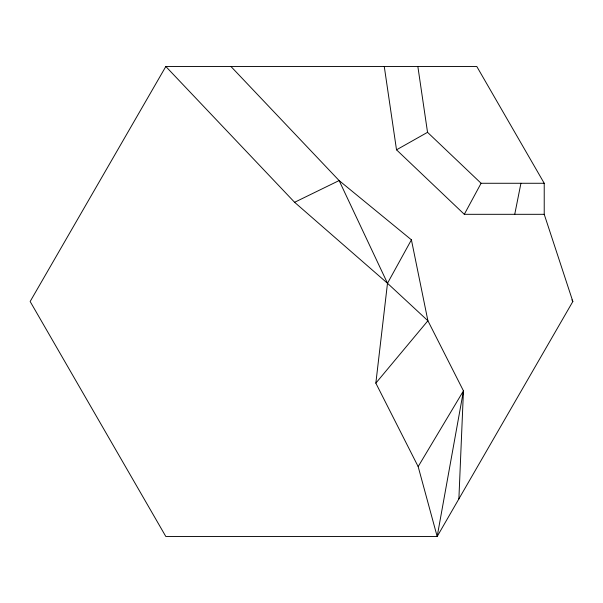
<?xml version="1.0" encoding="UTF-8"?>
<svg xmlns="http://www.w3.org/2000/svg" width="603" height="603" viewBox="0 0 603 603"><rect width="100%" height="100%" fill="white"/><g stroke="black" fill="none" stroke-linecap="round" stroke-linejoin="round"><path stroke-width="0.9" d="M458.883 498.9L463.451 390.857L427.904 320.758L411.412 239.828L339.12 180.568L230.949 66.503M418.165 466.601L463.451 390.857L437.175 536.497L572.85 301.5L544.223 214.314L544.223 183.274L476.807 66.503L165.825 66.503L30.15 301.5L165.825 536.497L437.175 536.497L418.165 466.601L375.842 383.146L387.495 283.274L411.412 239.828M514.743 214.314L520.932 183.274M384.269 66.503L396.518 149.823L464.31 214.314L481.088 183.274L544.223 183.274M375.842 383.146L427.904 320.758L387.495 283.274L294.596 202.291L165.825 66.503M396.518 149.823L427.535 132.321L417.856 66.503M294.596 202.291L339.12 180.568L387.495 283.274M464.31 214.314L544.223 214.314M427.535 132.321L481.088 183.274M571.908 299.864L572.85 301.5"/></g></svg>
